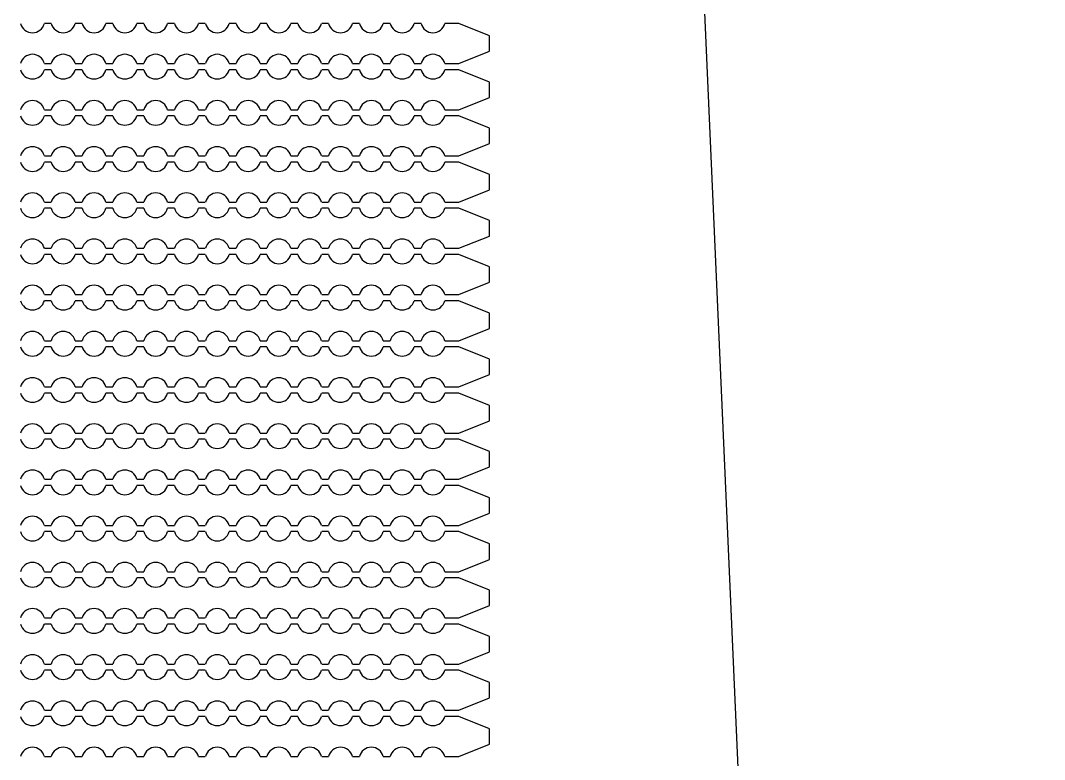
# Model space of a CAD drawing. Extents: x 4056 to 105656, y 4120 to 105720.
# Drawn here: x 35925 to 37587, y 33428 to 34628 of the extents above; entities that cross this region are included whole.
import ezdxf

# ---------------------------------------------------------------- set-up
doc = ezdxf.new("R2010")
doc.units = 13
doc.header["$MEASUREMENT"] = 0
doc.layers.add('Main Layer', color=7, linetype='Continuous', lineweight=0)

msp = doc.modelspace()

# ---------------------------------------------------------------- linework, layer by layer
for p, q in [((37136.4, 32353), (36936.4, 36903)), ((35975.1, 34623), (35963.9, 34623)), ((36025.1, 34623), (36013.9, 34623)), ((36075.1, 34623), (36063.9, 34623)), ((36125.1, 34623), (36113.9, 34623)), ((36175.1, 34623), (36163.9, 34623)), ((36225.1, 34623), (36213.9, 34623)), ((36275.1, 34623), (36263.9, 34623)), ((36325.1, 34623), (36313.9, 34623)), ((36375.1, 34623), (36363.9, 34623)), ((36425.1, 34623), (36413.9, 34623)), ((36475.1, 34623), (36463.9, 34623)), ((36525.1, 34623), (36513.9, 34623)), ((36575.1, 34623), (36563.9, 34623)), ((36625.1, 34623), (36613.9, 34623)), ((36636.4, 34623), (36625.1, 34623)), ((36686.4, 34603), (36636.4, 34623)), ((36686.4, 34578), (36686.4, 34603)), ((36636.4, 34558), (36686.4, 34578)), ((35963.9, 34558), (35975.1, 34558)), ((36013.9, 34558), (36025.1, 34558)), ((36063.9, 34558), (36075.1, 34558)), ((36113.9, 34558), (36125.1, 34558)), ((36163.9, 34558), (36175.1, 34558)), ((36213.9, 34558), (36225.1, 34558)), ((36263.9, 34558), (36275.1, 34558)), ((36313.9, 34558), (36325.1, 34558)), ((36363.9, 34558), (36375.1, 34558)), ((36413.9, 34558), (36425.1, 34558)), ((36463.9, 34558), (36475.1, 34558)), ((36513.9, 34558), (36525.1, 34558)), ((36563.9, 34558), (36575.1, 34558)), ((36613.9, 34558), (36625.1, 34558)), ((36625.1, 34558), (36636.4, 34558)), ((35975.1, 34548), (35963.9, 34548)), ((36025.1, 34548), (36013.9, 34548)), ((36075.1, 34548), (36063.9, 34548)), ((36125.1, 34548), (36113.9, 34548)), ((36175.1, 34548), (36163.9, 34548)), ((36225.1, 34548), (36213.9, 34548)), ((36275.1, 34548), (36263.9, 34548)), ((36325.1, 34548), (36313.9, 34548)), ((36375.1, 34548), (36363.9, 34548)), ((36425.1, 34548), (36413.9, 34548)), ((36475.1, 34548), (36463.9, 34548)), ((36525.1, 34548), (36513.9, 34548)), ((36575.1, 34548), (36563.9, 34548)), ((36625.1, 34548), (36613.9, 34548)), ((36636.4, 34548), (36625.1, 34548)), ((36686.4, 34528), (36636.4, 34548)), ((36686.4, 34503), (36686.4, 34528)), ((36636.4, 34483), (36686.4, 34503)), ((35963.9, 34483), (35975.1, 34483)), ((36013.9, 34483), (36025.1, 34483)), ((36063.9, 34483), (36075.1, 34483)), ((36113.9, 34483), (36125.1, 34483)), ((36163.9, 34483), (36175.1, 34483)), ((36213.9, 34483), (36225.1, 34483)), ((36263.9, 34483), (36275.1, 34483)), ((36313.9, 34483), (36325.1, 34483)), ((36363.9, 34483), (36375.1, 34483)), ((36413.9, 34483), (36425.1, 34483)), ((36463.9, 34483), (36475.1, 34483)), ((36513.9, 34483), (36525.1, 34483)), ((36563.9, 34483), (36575.1, 34483)), ((36613.9, 34483), (36625.1, 34483)), ((36625.1, 34483), (36636.4, 34483)), ((35975.1, 34473), (35963.9, 34473)), ((36025.1, 34473), (36013.9, 34473)), ((36075.1, 34473), (36063.9, 34473)), ((36125.1, 34473), (36113.9, 34473)), ((36175.1, 34473), (36163.9, 34473)), ((36225.1, 34473), (36213.9, 34473)), ((36275.1, 34473), (36263.9, 34473)), ((36325.1, 34473), (36313.9, 34473)), ((36375.1, 34473), (36363.9, 34473)), ((36425.1, 34473), (36413.9, 34473)), ((36475.1, 34473), (36463.9, 34473)), ((36525.1, 34473), (36513.9, 34473)), ((36575.1, 34473), (36563.9, 34473)), ((36625.1, 34473), (36613.9, 34473)), ((36636.4, 34473), (36625.1, 34473)), ((36686.4, 34453), (36636.4, 34473)), ((36686.4, 34428), (36686.4, 34453)), ((36636.4, 34408), (36686.4, 34428)), ((35963.9, 34408), (35975.1, 34408)), ((36013.9, 34408), (36025.1, 34408)), ((36063.9, 34408), (36075.1, 34408)), ((36113.9, 34408), (36125.1, 34408)), ((36163.9, 34408), (36175.1, 34408)), ((36213.9, 34408), (36225.1, 34408)), ((36263.9, 34408), (36275.1, 34408)), ((36313.9, 34408), (36325.1, 34408)), ((36363.9, 34408), (36375.1, 34408)), ((36413.9, 34408), (36425.1, 34408)), ((36463.9, 34408), (36475.1, 34408)), ((36513.9, 34408), (36525.1, 34408)), ((36563.9, 34408), (36575.1, 34408)), ((36613.9, 34408), (36625.1, 34408)), ((36625.1, 34408), (36636.4, 34408)), ((35975.1, 34398), (35963.9, 34398)), ((36025.1, 34398), (36013.9, 34398)), ((36075.1, 34398), (36063.9, 34398)), ((36125.1, 34398), (36113.9, 34398)), ((36175.1, 34398), (36163.9, 34398)), ((36225.1, 34398), (36213.9, 34398)), ((36275.1, 34398), (36263.9, 34398)), ((36325.1, 34398), (36313.9, 34398)), ((36375.1, 34398), (36363.9, 34398)), ((36425.1, 34398), (36413.9, 34398)), ((36475.1, 34398), (36463.9, 34398)), ((36525.1, 34398), (36513.9, 34398)), ((36575.1, 34398), (36563.9, 34398)), ((36625.1, 34398), (36613.9, 34398)), ((36636.4, 34398), (36625.1, 34398)), ((36686.4, 34378), (36636.4, 34398)), ((36686.4, 34353), (36686.4, 34378)), ((36636.4, 34333), (36686.4, 34353)), ((35963.9, 34333), (35975.1, 34333)), ((36013.9, 34333), (36025.1, 34333)), ((36063.9, 34333), (36075.1, 34333)), ((36113.9, 34333), (36125.1, 34333)), ((36163.9, 34333), (36175.1, 34333)), ((36213.9, 34333), (36225.1, 34333)), ((36263.9, 34333), (36275.1, 34333)), ((36313.9, 34333), (36325.1, 34333)), ((36363.9, 34333), (36375.1, 34333)), ((36413.9, 34333), (36425.1, 34333)), ((36463.9, 34333), (36475.1, 34333)), ((36513.9, 34333), (36525.1, 34333)), ((36563.9, 34333), (36575.1, 34333)), ((36613.9, 34333), (36625.1, 34333)), ((36625.1, 34333), (36636.4, 34333)), ((35975.1, 34323), (35963.9, 34323)), ((36025.1, 34323), (36013.9, 34323)), ((36075.1, 34323), (36063.9, 34323)), ((36125.1, 34323), (36113.9, 34323)), ((36175.1, 34323), (36163.9, 34323)), ((36225.1, 34323), (36213.9, 34323)), ((36275.1, 34323), (36263.9, 34323)), ((36325.1, 34323), (36313.9, 34323)), ((36375.1, 34323), (36363.9, 34323)), ((36425.1, 34323), (36413.9, 34323)), ((36475.1, 34323), (36463.9, 34323)), ((36525.1, 34323), (36513.9, 34323)), ((36575.1, 34323), (36563.9, 34323)), ((36625.1, 34323), (36613.9, 34323)), ((36636.4, 34323), (36625.1, 34323)), ((36686.4, 34303), (36636.4, 34323)), ((36686.4, 34278), (36686.4, 34303)), ((36636.4, 34258), (36686.4, 34278)), ((35963.9, 34258), (35975.1, 34258)), ((36013.9, 34258), (36025.1, 34258)), ((36063.9, 34258), (36075.1, 34258)), ((36113.9, 34258), (36125.1, 34258)), ((36163.9, 34258), (36175.1, 34258)), ((36213.9, 34258), (36225.1, 34258)), ((36263.9, 34258), (36275.1, 34258)), ((36313.9, 34258), (36325.1, 34258)), ((36363.9, 34258), (36375.1, 34258)), ((36413.9, 34258), (36425.1, 34258)), ((36463.9, 34258), (36475.1, 34258)), ((36513.9, 34258), (36525.1, 34258)), ((36563.9, 34258), (36575.1, 34258)), ((36613.9, 34258), (36625.1, 34258)), ((36625.1, 34258), (36636.4, 34258)), ((35975.1, 34248), (35963.9, 34248)), ((36025.1, 34248), (36013.9, 34248)), ((36075.1, 34248), (36063.9, 34248)), ((36125.1, 34248), (36113.9, 34248)), ((36175.1, 34248), (36163.9, 34248)), ((36225.1, 34248), (36213.9, 34248)), ((36275.1, 34248), (36263.9, 34248)), ((36325.1, 34248), (36313.9, 34248)), ((36375.1, 34248), (36363.9, 34248)), ((36425.1, 34248), (36413.9, 34248)), ((36475.1, 34248), (36463.9, 34248)), ((36525.1, 34248), (36513.9, 34248)), ((36575.1, 34248), (36563.9, 34248)), ((36625.1, 34248), (36613.9, 34248)), ((36636.4, 34248), (36625.1, 34248)), ((36686.4, 34228), (36636.4, 34248)), ((36686.4, 34203), (36686.4, 34228)), ((36636.4, 34183), (36686.4, 34203)), ((35963.9, 34183), (35975.1, 34183)), ((35975.1, 34173), (35963.9, 34173)), ((36013.9, 34183), (36025.1, 34183)), ((36025.1, 34173), (36013.9, 34173)), ((36063.9, 34183), (36075.1, 34183)), ((36075.1, 34173), (36063.9, 34173)), ((36113.9, 34183), (36125.1, 34183)), ((36125.1, 34173), (36113.9, 34173)), ((36163.9, 34183), (36175.1, 34183)), ((36175.1, 34173), (36163.9, 34173)), ((36213.9, 34183), (36225.1, 34183)), ((36225.1, 34173), (36213.9, 34173)), ((36263.9, 34183), (36275.1, 34183)), ((36275.1, 34173), (36263.9, 34173)), ((36313.9, 34183), (36325.1, 34183)), ((36325.1, 34173), (36313.9, 34173)), ((36363.9, 34183), (36375.1, 34183)), ((36375.1, 34173), (36363.9, 34173)), ((36413.9, 34183), (36425.1, 34183)), ((36425.1, 34173), (36413.9, 34173)), ((36463.9, 34183), (36475.1, 34183)), ((36475.1, 34173), (36463.9, 34173)), ((36513.9, 34183), (36525.1, 34183)), ((36525.1, 34173), (36513.9, 34173)), ((36563.9, 34183), (36575.1, 34183)), ((36575.1, 34173), (36563.9, 34173)), ((36613.9, 34183), (36625.1, 34183)), ((36625.1, 34173), (36613.9, 34173)), ((36625.1, 34183), (36636.4, 34183)), ((36636.4, 34173), (36625.1, 34173)), ((36686.4, 34153), (36636.4, 34173)), ((36686.4, 34128), (36686.4, 34153)), ((36636.4, 34108), (36686.4, 34128)), ((35963.9, 34108), (35975.1, 34108)), ((36013.9, 34108), (36025.1, 34108)), ((36063.9, 34108), (36075.1, 34108)), ((36113.9, 34108), (36125.1, 34108)), ((36163.9, 34108), (36175.1, 34108)), ((36213.9, 34108), (36225.1, 34108)), ((36263.9, 34108), (36275.1, 34108)), ((36313.9, 34108), (36325.1, 34108)), ((36363.9, 34108), (36375.1, 34108)), ((36413.9, 34108), (36425.1, 34108)), ((36463.9, 34108), (36475.1, 34108)), ((36513.9, 34108), (36525.1, 34108)), ((36563.9, 34108), (36575.1, 34108)), ((36613.9, 34108), (36625.1, 34108)), ((36625.1, 34108), (36636.4, 34108)), ((35975.1, 34098), (35963.9, 34098)), ((36025.1, 34098), (36013.9, 34098)), ((36075.1, 34098), (36063.9, 34098)), ((36125.1, 34098), (36113.9, 34098)), ((36175.1, 34098), (36163.9, 34098)), ((36225.1, 34098), (36213.9, 34098)), ((36275.1, 34098), (36263.9, 34098)), ((36325.1, 34098), (36313.9, 34098)), ((36375.1, 34098), (36363.9, 34098)), ((36425.1, 34098), (36413.9, 34098)), ((36475.1, 34098), (36463.9, 34098)), ((36525.1, 34098), (36513.9, 34098)), ((36575.1, 34098), (36563.9, 34098)), ((36625.1, 34098), (36613.9, 34098)), ((36636.4, 34098), (36625.1, 34098)), ((36686.4, 34078), (36636.4, 34098)), ((36686.4, 34053), (36686.4, 34078)), ((36636.4, 34033), (36686.4, 34053)), ((35963.9, 34033), (35975.1, 34033)), ((35975.1, 34023), (35963.9, 34023)), ((36013.9, 34033), (36025.1, 34033)), ((36025.1, 34023), (36013.9, 34023)), ((36063.9, 34033), (36075.1, 34033)), ((36075.1, 34023), (36063.9, 34023)), ((36113.9, 34033), (36125.1, 34033)), ((36125.1, 34023), (36113.9, 34023)), ((36163.9, 34033), (36175.1, 34033)), ((36175.1, 34023), (36163.9, 34023)), ((36213.9, 34033), (36225.1, 34033)), ((36225.1, 34023), (36213.9, 34023)), ((36263.9, 34033), (36275.1, 34033)), ((36275.1, 34023), (36263.9, 34023)), ((36313.9, 34033), (36325.1, 34033)), ((36325.1, 34023), (36313.9, 34023)), ((36363.9, 34033), (36375.1, 34033)), ((36375.1, 34023), (36363.9, 34023)), ((36413.9, 34033), (36425.1, 34033)), ((36425.1, 34023), (36413.9, 34023)), ((36463.9, 34033), (36475.1, 34033)), ((36475.1, 34023), (36463.9, 34023)), ((36513.9, 34033), (36525.1, 34033)), ((36525.1, 34023), (36513.9, 34023)), ((36563.9, 34033), (36575.1, 34033)), ((36575.1, 34023), (36563.9, 34023)), ((36613.9, 34033), (36625.1, 34033)), ((36625.1, 34023), (36613.9, 34023)), ((36625.1, 34033), (36636.4, 34033)), ((36636.4, 34023), (36625.1, 34023)), ((36686.4, 34003), (36636.4, 34023)), ((36686.4, 33978), (36686.4, 34003)), ((36636.4, 33958), (36686.4, 33978)), ((35963.9, 33958), (35975.1, 33958)), ((36013.9, 33958), (36025.1, 33958)), ((36063.9, 33958), (36075.1, 33958)), ((36113.9, 33958), (36125.1, 33958)), ((36163.9, 33958), (36175.1, 33958)), ((36213.9, 33958), (36225.1, 33958)), ((36263.9, 33958), (36275.1, 33958)), ((36313.9, 33958), (36325.1, 33958)), ((36363.9, 33958), (36375.1, 33958)), ((36413.9, 33958), (36425.1, 33958)), ((36463.9, 33958), (36475.1, 33958)), ((36513.9, 33958), (36525.1, 33958)), ((36563.9, 33958), (36575.1, 33958)), ((36613.9, 33958), (36625.1, 33958)), ((36625.1, 33958), (36636.4, 33958)), ((35975.1, 33948), (35963.9, 33948)), ((36025.1, 33948), (36013.9, 33948)), ((36075.1, 33948), (36063.9, 33948)), ((36125.1, 33948), (36113.9, 33948)), ((36175.1, 33948), (36163.9, 33948)), ((36225.1, 33948), (36213.9, 33948)), ((36275.1, 33948), (36263.9, 33948)), ((36325.1, 33948), (36313.9, 33948)), ((36375.1, 33948), (36363.9, 33948)), ((36425.1, 33948), (36413.9, 33948)), ((36475.1, 33948), (36463.9, 33948)), ((36525.1, 33948), (36513.9, 33948)), ((36575.1, 33948), (36563.9, 33948)), ((36625.1, 33948), (36613.9, 33948)), ((36636.4, 33948), (36625.1, 33948)), ((36686.4, 33928), (36636.4, 33948)), ((36686.4, 33903), (36686.4, 33928)), ((36636.4, 33883), (36686.4, 33903)), ((35963.9, 33883), (35975.1, 33883)), ((35975.1, 33873), (35963.9, 33873)), ((36013.9, 33883), (36025.1, 33883)), ((36025.1, 33873), (36013.9, 33873)), ((36063.9, 33883), (36075.1, 33883)), ((36075.1, 33873), (36063.9, 33873)), ((36113.9, 33883), (36125.1, 33883)), ((36125.1, 33873), (36113.9, 33873)), ((36163.9, 33883), (36175.1, 33883)), ((36175.1, 33873), (36163.9, 33873)), ((36213.9, 33883), (36225.1, 33883)), ((36225.1, 33873), (36213.9, 33873)), ((36263.9, 33883), (36275.1, 33883)), ((36275.1, 33873), (36263.9, 33873)), ((36313.9, 33883), (36325.1, 33883)), ((36325.1, 33873), (36313.9, 33873)), ((36363.9, 33883), (36375.1, 33883)), ((36375.1, 33873), (36363.9, 33873)), ((36413.9, 33883), (36425.1, 33883)), ((36425.1, 33873), (36413.9, 33873)), ((36463.9, 33883), (36475.1, 33883)), ((36475.1, 33873), (36463.9, 33873)), ((36513.9, 33883), (36525.1, 33883)), ((36525.1, 33873), (36513.9, 33873)), ((36563.9, 33883), (36575.1, 33883)), ((36575.1, 33873), (36563.9, 33873)), ((36613.9, 33883), (36625.1, 33883)), ((36625.1, 33873), (36613.9, 33873)), ((36625.1, 33883), (36636.4, 33883)), ((36636.4, 33873), (36625.1, 33873)), ((36686.4, 33853), (36636.4, 33873)), ((36686.4, 33828), (36686.4, 33853)), ((36636.4, 33808), (36686.4, 33828)), ((35963.9, 33808), (35975.1, 33808)), ((36013.9, 33808), (36025.1, 33808)), ((36063.9, 33808), (36075.1, 33808)), ((36113.9, 33808), (36125.1, 33808)), ((36163.9, 33808), (36175.1, 33808)), ((36213.9, 33808), (36225.1, 33808)), ((36263.9, 33808), (36275.1, 33808)), ((36313.9, 33808), (36325.1, 33808)), ((36363.9, 33808), (36375.1, 33808)), ((36413.9, 33808), (36425.1, 33808)), ((36463.9, 33808), (36475.1, 33808)), ((36513.9, 33808), (36525.1, 33808)), ((36563.9, 33808), (36575.1, 33808)), ((36613.9, 33808), (36625.1, 33808)), ((36625.1, 33808), (36636.4, 33808)), ((35975.1, 33798), (35963.9, 33798)), ((36025.1, 33798), (36013.9, 33798)), ((36075.1, 33798), (36063.9, 33798)), ((36125.1, 33798), (36113.9, 33798)), ((36175.1, 33798), (36163.9, 33798)), ((36225.1, 33798), (36213.9, 33798)), ((36275.1, 33798), (36263.9, 33798)), ((36325.1, 33798), (36313.9, 33798)), ((36375.1, 33798), (36363.9, 33798)), ((36425.1, 33798), (36413.9, 33798)), ((36475.1, 33798), (36463.9, 33798)), ((36525.1, 33798), (36513.9, 33798)), ((36575.1, 33798), (36563.9, 33798)), ((36625.1, 33798), (36613.9, 33798)), ((36636.4, 33798), (36625.1, 33798)), ((36686.4, 33778), (36636.4, 33798)), ((36686.4, 33753), (36686.4, 33778)), ((36636.4, 33733), (36686.4, 33753)), ((35963.9, 33733), (35975.1, 33733)), ((35975.1, 33723), (35963.9, 33723)), ((36013.9, 33733), (36025.1, 33733)), ((36025.1, 33723), (36013.9, 33723)), ((36063.9, 33733), (36075.1, 33733)), ((36075.1, 33723), (36063.9, 33723)), ((36113.9, 33733), (36125.1, 33733)), ((36125.1, 33723), (36113.9, 33723)), ((36163.9, 33733), (36175.1, 33733)), ((36175.1, 33723), (36163.9, 33723)), ((36213.9, 33733), (36225.1, 33733)), ((36225.1, 33723), (36213.9, 33723)), ((36263.9, 33733), (36275.1, 33733)), ((36275.1, 33723), (36263.9, 33723)), ((36313.9, 33733), (36325.1, 33733)), ((36325.1, 33723), (36313.9, 33723)), ((36363.9, 33733), (36375.1, 33733)), ((36375.1, 33723), (36363.9, 33723)), ((36413.9, 33733), (36425.1, 33733)), ((36425.1, 33723), (36413.9, 33723)), ((36463.9, 33733), (36475.1, 33733)), ((36475.1, 33723), (36463.9, 33723)), ((36513.9, 33733), (36525.1, 33733)), ((36525.1, 33723), (36513.9, 33723)), ((36563.9, 33733), (36575.1, 33733)), ((36575.1, 33723), (36563.9, 33723)), ((36613.9, 33733), (36625.1, 33733)), ((36625.1, 33723), (36613.9, 33723)), ((36625.1, 33733), (36636.4, 33733)), ((36636.4, 33723), (36625.1, 33723)), ((36686.4, 33703), (36636.4, 33723)), ((36686.4, 33678), (36686.4, 33703)), ((36636.4, 33658), (36686.4, 33678)), ((35963.9, 33658), (35975.1, 33658)), ((36013.9, 33658), (36025.1, 33658)), ((36063.9, 33658), (36075.1, 33658)), ((36113.9, 33658), (36125.1, 33658)), ((36163.9, 33658), (36175.1, 33658)), ((36213.9, 33658), (36225.1, 33658)), ((36263.9, 33658), (36275.1, 33658)), ((36313.9, 33658), (36325.1, 33658)), ((36363.9, 33658), (36375.1, 33658)), ((36413.9, 33658), (36425.1, 33658)), ((36463.9, 33658), (36475.1, 33658)), ((36513.9, 33658), (36525.1, 33658)), ((36563.9, 33658), (36575.1, 33658)), ((36613.9, 33658), (36625.1, 33658)), ((36625.1, 33658), (36636.4, 33658)), ((35975.1, 33648), (35963.9, 33648)), ((36025.1, 33648), (36013.9, 33648)), ((36075.1, 33648), (36063.9, 33648)), ((36125.1, 33648), (36113.9, 33648)), ((36175.1, 33648), (36163.9, 33648)), ((36225.1, 33648), (36213.9, 33648)), ((36275.1, 33648), (36263.9, 33648)), ((36325.1, 33648), (36313.9, 33648)), ((36375.1, 33648), (36363.9, 33648)), ((36425.1, 33648), (36413.9, 33648)), ((36475.1, 33648), (36463.9, 33648)), ((36525.1, 33648), (36513.9, 33648)), ((36575.1, 33648), (36563.9, 33648)), ((36625.1, 33648), (36613.9, 33648)), ((36636.4, 33648), (36625.1, 33648)), ((36686.4, 33628), (36636.4, 33648)), ((36686.4, 33603), (36686.4, 33628)), ((36636.4, 33583), (36686.4, 33603)), ((35963.9, 33583), (35975.1, 33583)), ((35975.1, 33573), (35963.9, 33573)), ((36013.9, 33583), (36025.1, 33583)), ((36025.1, 33573), (36013.9, 33573)), ((36063.9, 33583), (36075.1, 33583)), ((36075.1, 33573), (36063.9, 33573)), ((36113.9, 33583), (36125.1, 33583)), ((36125.1, 33573), (36113.9, 33573)), ((36163.9, 33583), (36175.1, 33583)), ((36175.1, 33573), (36163.9, 33573)), ((36213.9, 33583), (36225.1, 33583)), ((36225.1, 33573), (36213.9, 33573)), ((36263.9, 33583), (36275.1, 33583)), ((36275.1, 33573), (36263.9, 33573)), ((36313.9, 33583), (36325.1, 33583)), ((36325.1, 33573), (36313.9, 33573)), ((36363.9, 33583), (36375.1, 33583)), ((36375.1, 33573), (36363.9, 33573)), ((36413.9, 33583), (36425.1, 33583)), ((36425.1, 33573), (36413.9, 33573)), ((36463.9, 33583), (36475.1, 33583)), ((36475.1, 33573), (36463.9, 33573)), ((36513.9, 33583), (36525.1, 33583)), ((36525.1, 33573), (36513.9, 33573)), ((36563.9, 33583), (36575.1, 33583)), ((36575.1, 33573), (36563.9, 33573)), ((36613.9, 33583), (36625.1, 33583)), ((36625.1, 33573), (36613.9, 33573)), ((36625.1, 33583), (36636.4, 33583)), ((36636.4, 33573), (36625.1, 33573)), ((36686.4, 33553), (36636.4, 33573)), ((36686.4, 33528), (36686.4, 33553)), ((36636.4, 33508), (36686.4, 33528)), ((35963.9, 33508), (35975.1, 33508)), ((36013.9, 33508), (36025.1, 33508)), ((36063.9, 33508), (36075.1, 33508)), ((36113.9, 33508), (36125.1, 33508)), ((36163.9, 33508), (36175.1, 33508)), ((36213.9, 33508), (36225.1, 33508)), ((36263.9, 33508), (36275.1, 33508)), ((36313.9, 33508), (36325.1, 33508)), ((36363.9, 33508), (36375.1, 33508)), ((36413.9, 33508), (36425.1, 33508)), ((36463.9, 33508), (36475.1, 33508)), ((36513.9, 33508), (36525.1, 33508)), ((36563.9, 33508), (36575.1, 33508)), ((36613.9, 33508), (36625.1, 33508)), ((36625.1, 33508), (36636.4, 33508)), ((35975.1, 33498), (35963.9, 33498)), ((36025.1, 33498), (36013.9, 33498)), ((36075.1, 33498), (36063.9, 33498)), ((36125.1, 33498), (36113.9, 33498)), ((36175.1, 33498), (36163.9, 33498)), ((36225.1, 33498), (36213.9, 33498)), ((36275.1, 33498), (36263.9, 33498)), ((36325.1, 33498), (36313.9, 33498)), ((36375.1, 33498), (36363.9, 33498)), ((36425.1, 33498), (36413.9, 33498)), ((36475.1, 33498), (36463.9, 33498)), ((36525.1, 33498), (36513.9, 33498)), ((36575.1, 33498), (36563.9, 33498)), ((36625.1, 33498), (36613.9, 33498)), ((36636.4, 33498), (36625.1, 33498)), ((36686.4, 33478), (36636.4, 33498)), ((36686.4, 33453), (36686.4, 33478)), ((36636.4, 33433), (36686.4, 33453)), ((35963.9, 33433), (35975.1, 33433)), ((36013.9, 33433), (36025.1, 33433)), ((36063.9, 33433), (36075.1, 33433)), ((36113.9, 33433), (36125.1, 33433)), ((36163.9, 33433), (36175.1, 33433)), ((36213.9, 33433), (36225.1, 33433)), ((36263.9, 33433), (36275.1, 33433)), ((36313.9, 33433), (36325.1, 33433)), ((36363.9, 33433), (36375.1, 33433)), ((36413.9, 33433), (36425.1, 33433)), ((36463.9, 33433), (36475.1, 33433)), ((36513.9, 33433), (36525.1, 33433)), ((36563.9, 33433), (36575.1, 33433)), ((36613.9, 33433), (36625.1, 33433)), ((36625.1, 33433), (36636.4, 33433))]:
    msp.add_line(p, q)
for centre, start, end in [((35944.5, 34628), 194.4775, 345.5225), ((35994.5, 34628), 194.4775, 345.5225), ((36044.5, 34628), 194.4775, 345.5225), ((36094.5, 34628), 194.4775, 345.5225), ((36144.5, 34628), 194.4775, 345.5225), ((36194.5, 34628), 194.4775, 345.5225), ((36244.5, 34628), 194.4775, 345.5225), ((36294.5, 34628), 194.4775, 345.5225), ((36344.5, 34628), 194.4775, 345.5225), ((36394.5, 34628), 194.4775, 345.5225), ((36444.5, 34628), 194.4775, 345.5225), ((36494.5, 34628), 194.4775, 345.5225), ((36544.5, 34628), 194.4775, 345.5225), ((36594.5, 34628), 194.4775, 345.5225), ((35944.5, 34553), 14.4775, 165.5225), ((35994.5, 34553), 14.4775, 165.5225), ((36044.5, 34553), 14.4775, 165.5225), ((36094.5, 34553), 14.4775, 165.5225), ((36144.5, 34553), 14.4775, 165.5225), ((36194.5, 34553), 14.4775, 165.5225), ((36244.5, 34553), 14.4775, 165.5225), ((36294.5, 34553), 14.4775, 165.5225), ((36344.5, 34553), 14.4775, 165.5225), ((36394.5, 34553), 14.4775, 165.5225), ((36444.5, 34553), 14.4775, 165.5225), ((36494.5, 34553), 14.4775, 165.5225), ((36544.5, 34553), 14.4775, 165.5225), ((36594.5, 34553), 14.4775, 165.5225), ((35944.5, 34553), 194.4775, 345.5225), ((35994.5, 34553), 194.4775, 345.5225), ((36044.5, 34553), 194.4775, 345.5225), ((36094.5, 34553), 194.4775, 345.5225), ((36144.5, 34553), 194.4775, 345.5225), ((36194.5, 34553), 194.4775, 345.5225), ((36244.5, 34553), 194.4775, 345.5225), ((36294.5, 34553), 194.4775, 345.5225), ((36344.5, 34553), 194.4775, 345.5225), ((36394.5, 34553), 194.4775, 345.5225), ((36444.5, 34553), 194.4775, 345.5225), ((36494.5, 34553), 194.4775, 345.5225), ((36544.5, 34553), 194.4775, 345.5225), ((36594.5, 34553), 194.4775, 345.5225), ((35944.5, 34478), 14.4775, 165.5225), ((35994.5, 34478), 14.4775, 165.5225), ((36044.5, 34478), 14.4775, 165.5225), ((36094.5, 34478), 14.4775, 165.5225), ((36144.5, 34478), 14.4775, 165.5225), ((36194.5, 34478), 14.4775, 165.5225), ((36244.5, 34478), 14.4775, 165.5225), ((36294.5, 34478), 14.4775, 165.5225), ((36344.5, 34478), 14.4775, 165.5225), ((36394.5, 34478), 14.4775, 165.5225), ((36444.5, 34478), 14.4775, 165.5225), ((36494.5, 34478), 14.4775, 165.5225), ((36544.5, 34478), 14.4775, 165.5225), ((36594.5, 34478), 14.4775, 165.5225), ((35944.5, 34478), 194.4775, 345.5225), ((35994.5, 34478), 194.4775, 345.5225), ((36044.5, 34478), 194.4775, 345.5225), ((36094.5, 34478), 194.4775, 345.5225), ((36144.5, 34478), 194.4775, 345.5225), ((36194.5, 34478), 194.4775, 345.5225), ((36244.5, 34478), 194.4775, 345.5225), ((36294.5, 34478), 194.4775, 345.5225), ((36344.5, 34478), 194.4775, 345.5225), ((36394.5, 34478), 194.4775, 345.5225), ((36444.5, 34478), 194.4775, 345.5225), ((36494.5, 34478), 194.4775, 345.5225), ((36544.5, 34478), 194.4775, 345.5225), ((36594.5, 34478), 194.4775, 345.5225), ((35944.5, 34403), 14.4775, 165.5225), ((35994.5, 34403), 14.4775, 165.5225), ((36044.5, 34403), 14.4775, 165.5225), ((36094.5, 34403), 14.4775, 165.5225), ((36144.5, 34403), 14.4775, 165.5225), ((36194.5, 34403), 14.4775, 165.5225), ((36244.5, 34403), 14.4775, 165.5225), ((36294.5, 34403), 14.4775, 165.5225), ((36344.5, 34403), 14.4775, 165.5225), ((36394.5, 34403), 14.4775, 165.5225), ((36444.5, 34403), 14.4775, 165.5225), ((36494.5, 34403), 14.4775, 165.5225), ((36544.5, 34403), 14.4775, 165.5225), ((36594.5, 34403), 14.4775, 165.5225), ((35944.5, 34403), 194.4775, 345.5225), ((35994.5, 34403), 194.4775, 345.5225), ((36044.5, 34403), 194.4775, 345.5225), ((36094.5, 34403), 194.4775, 345.5225), ((36144.5, 34403), 194.4775, 345.5225), ((36194.5, 34403), 194.4775, 345.5225), ((36244.5, 34403), 194.4775, 345.5225), ((36294.5, 34403), 194.4775, 345.5225), ((36344.5, 34403), 194.4775, 345.5225), ((36394.5, 34403), 194.4775, 345.5225), ((36444.5, 34403), 194.4775, 345.5225), ((36494.5, 34403), 194.4775, 345.5225), ((36544.5, 34403), 194.4775, 345.5225), ((36594.5, 34403), 194.4775, 345.5225), ((35944.5, 34328), 14.4775, 165.5225), ((35994.5, 34328), 14.4775, 165.5225), ((36044.5, 34328), 14.4775, 165.5225), ((36094.5, 34328), 14.4775, 165.5225), ((36144.5, 34328), 14.4775, 165.5225), ((36194.5, 34328), 14.4775, 165.5225), ((36244.5, 34328), 14.4775, 165.5225), ((36294.5, 34328), 14.4775, 165.5225), ((36344.5, 34328), 14.4775, 165.5225), ((36394.5, 34328), 14.4775, 165.5225), ((36444.5, 34328), 14.4775, 165.5225), ((36494.5, 34328), 14.4775, 165.5225), ((36544.5, 34328), 14.4775, 165.5225), ((36594.5, 34328), 14.4775, 165.5225), ((35944.5, 34328), 194.4775, 345.5225), ((35994.5, 34328), 194.4775, 345.5225), ((36044.5, 34328), 194.4775, 345.5225), ((36094.5, 34328), 194.4775, 345.5225), ((36144.5, 34328), 194.4775, 345.5225), ((36194.5, 34328), 194.4775, 345.5225), ((36244.5, 34328), 194.4775, 345.5225), ((36294.5, 34328), 194.4775, 345.5225), ((36344.5, 34328), 194.4775, 345.5225), ((36394.5, 34328), 194.4775, 345.5225), ((36444.5, 34328), 194.4775, 345.5225), ((36494.5, 34328), 194.4775, 345.5225), ((36544.5, 34328), 194.4775, 345.5225), ((36594.5, 34328), 194.4775, 345.5225), ((35944.5, 34253), 14.4775, 165.5225), ((35994.5, 34253), 14.4775, 165.5225), ((36044.5, 34253), 14.4775, 165.5225), ((36094.5, 34253), 14.4775, 165.5225), ((36144.5, 34253), 14.4775, 165.5225), ((36194.5, 34253), 14.4775, 165.5225), ((36244.5, 34253), 14.4775, 165.5225), ((36294.5, 34253), 14.4775, 165.5225), ((36344.5, 34253), 14.4775, 165.5225), ((36394.5, 34253), 14.4775, 165.5225), ((36444.5, 34253), 14.4775, 165.5225), ((36494.5, 34253), 14.4775, 165.5225), ((36544.5, 34253), 14.4775, 165.5225), ((36594.5, 34253), 14.4775, 165.5225), ((35944.5, 34253), 194.4775, 345.5225), ((35994.5, 34253), 194.4775, 345.5225), ((36044.5, 34253), 194.4775, 345.5225), ((36094.5, 34253), 194.4775, 345.5225), ((36144.5, 34253), 194.4775, 345.5225), ((36194.5, 34253), 194.4775, 345.5225), ((36244.5, 34253), 194.4775, 345.5225), ((36294.5, 34253), 194.4775, 345.5225), ((36344.5, 34253), 194.4775, 345.5225), ((36394.5, 34253), 194.4775, 345.5225), ((36444.5, 34253), 194.4775, 345.5225), ((36494.5, 34253), 194.4775, 345.5225), ((36544.5, 34253), 194.4775, 345.5225), ((36594.5, 34253), 194.4775, 345.5225), ((35944.5, 34178), 14.4775, 165.5225), ((35994.5, 34178), 14.4775, 165.5225), ((36044.5, 34178), 14.4775, 165.5225), ((36094.5, 34178), 14.4775, 165.5225), ((36144.5, 34178), 14.4775, 165.5225), ((36194.5, 34178), 14.4775, 165.5225), ((36244.5, 34178), 14.4775, 165.5225), ((36294.5, 34178), 14.4775, 165.5225), ((36344.5, 34178), 14.4775, 165.5225), ((36394.5, 34178), 14.4775, 165.5225), ((36444.5, 34178), 14.4775, 165.5225), ((36494.5, 34178), 14.4775, 165.5225), ((36544.5, 34178), 14.4775, 165.5225), ((36594.5, 34178), 14.4775, 165.5225), ((35944.5, 34178), 194.4775, 345.5225), ((35994.5, 34178), 194.4775, 345.5225), ((36044.5, 34178), 194.4775, 345.5225), ((36094.5, 34178), 194.4775, 345.5225), ((36144.5, 34178), 194.4775, 345.5225), ((36194.5, 34178), 194.4775, 345.5225), ((36244.5, 34178), 194.4775, 345.5225), ((36294.5, 34178), 194.4775, 345.5225), ((36344.5, 34178), 194.4775, 345.5225), ((36394.5, 34178), 194.4775, 345.5225), ((36444.5, 34178), 194.4775, 345.5225), ((36494.5, 34178), 194.4775, 345.5225), ((36544.5, 34178), 194.4775, 345.5225), ((36594.5, 34178), 194.4775, 345.5225), ((35944.5, 34103), 14.4775, 165.5225), ((35994.5, 34103), 14.4775, 165.5225), ((36044.5, 34103), 14.4775, 165.5225), ((36094.5, 34103), 14.4775, 165.5225), ((36144.5, 34103), 14.4775, 165.5225), ((36194.5, 34103), 14.4775, 165.5225), ((36244.5, 34103), 14.4775, 165.5225), ((36294.5, 34103), 14.4775, 165.5225), ((36344.5, 34103), 14.4775, 165.5225), ((36394.5, 34103), 14.4775, 165.5225), ((36444.5, 34103), 14.4775, 165.5225), ((36494.5, 34103), 14.4775, 165.5225), ((36544.5, 34103), 14.4775, 165.5225), ((36594.5, 34103), 14.4775, 165.5225), ((35944.5, 34103), 194.4775, 345.5225), ((35994.5, 34103), 194.4775, 345.5225), ((36044.5, 34103), 194.4775, 345.5225), ((36094.5, 34103), 194.4775, 345.5225), ((36144.5, 34103), 194.4775, 345.5225), ((36194.5, 34103), 194.4775, 345.5225), ((36244.5, 34103), 194.4775, 345.5225), ((36294.5, 34103), 194.4775, 345.5225), ((36344.5, 34103), 194.4775, 345.5225), ((36394.5, 34103), 194.4775, 345.5225), ((36444.5, 34103), 194.4775, 345.5225), ((36494.5, 34103), 194.4775, 345.5225), ((36544.5, 34103), 194.4775, 345.5225), ((36594.5, 34103), 194.4775, 345.5225), ((35944.5, 34028), 14.4775, 165.5225), ((35994.5, 34028), 14.4775, 165.5225), ((36044.5, 34028), 14.4775, 165.5225), ((36094.5, 34028), 14.4775, 165.5225), ((36144.5, 34028), 14.4775, 165.5225), ((36194.5, 34028), 14.4775, 165.5225), ((36244.5, 34028), 14.4775, 165.5225), ((36294.5, 34028), 14.4775, 165.5225), ((36344.5, 34028), 14.4775, 165.5225), ((36394.5, 34028), 14.4775, 165.5225), ((36444.5, 34028), 14.4775, 165.5225), ((36494.5, 34028), 14.4775, 165.5225), ((36544.5, 34028), 14.4775, 165.5225), ((36594.5, 34028), 14.4775, 165.5225), ((35944.5, 34028), 194.4775, 345.5225), ((35994.5, 34028), 194.4775, 345.5225), ((36044.5, 34028), 194.4775, 345.5225), ((36094.5, 34028), 194.4775, 345.5225), ((36144.5, 34028), 194.4775, 345.5225), ((36194.5, 34028), 194.4775, 345.5225), ((36244.5, 34028), 194.4775, 345.5225), ((36294.5, 34028), 194.4775, 345.5225), ((36344.5, 34028), 194.4775, 345.5225), ((36394.5, 34028), 194.4775, 345.5225), ((36444.5, 34028), 194.4775, 345.5225), ((36494.5, 34028), 194.4775, 345.5225), ((36544.5, 34028), 194.4775, 345.5225), ((36594.5, 34028), 194.4775, 345.5225), ((35944.5, 33953), 14.4775, 165.5225), ((35994.5, 33953), 14.4775, 165.5225), ((36044.5, 33953), 14.4775, 165.5225), ((36094.5, 33953), 14.4775, 165.5225), ((36144.5, 33953), 14.4775, 165.5225), ((36194.5, 33953), 14.4775, 165.5225), ((36244.5, 33953), 14.4775, 165.5225), ((36294.5, 33953), 14.4775, 165.5225), ((36344.5, 33953), 14.4775, 165.5225), ((36394.5, 33953), 14.4775, 165.5225), ((36444.5, 33953), 14.4775, 165.5225), ((36494.5, 33953), 14.4775, 165.5225), ((36544.5, 33953), 14.4775, 165.5225), ((36594.5, 33953), 14.4775, 165.5225), ((35944.5, 33953), 194.4775, 345.5225), ((35994.5, 33953), 194.4775, 345.5225), ((36044.5, 33953), 194.4775, 345.5225), ((36094.5, 33953), 194.4775, 345.5225), ((36144.5, 33953), 194.4775, 345.5225), ((36194.5, 33953), 194.4775, 345.5225), ((36244.5, 33953), 194.4775, 345.5225), ((36294.5, 33953), 194.4775, 345.5225), ((36344.5, 33953), 194.4775, 345.5225), ((36394.5, 33953), 194.4775, 345.5225), ((36444.5, 33953), 194.4775, 345.5225), ((36494.5, 33953), 194.4775, 345.5225), ((36544.5, 33953), 194.4775, 345.5225), ((36594.5, 33953), 194.4775, 345.5225), ((35944.5, 33878), 14.4775, 165.5225), ((35994.5, 33878), 14.4775, 165.5225), ((36044.5, 33878), 14.4775, 165.5225), ((36094.5, 33878), 14.4775, 165.5225), ((36144.5, 33878), 14.4775, 165.5225), ((36194.5, 33878), 14.4775, 165.5225), ((36244.5, 33878), 14.4775, 165.5225), ((36294.5, 33878), 14.4775, 165.5225), ((36344.5, 33878), 14.4775, 165.5225), ((36394.5, 33878), 14.4775, 165.5225), ((36444.5, 33878), 14.4775, 165.5225), ((36494.5, 33878), 14.4775, 165.5225), ((36544.5, 33878), 14.4775, 165.5225), ((36594.5, 33878), 14.4775, 165.5225), ((35944.5, 33878), 194.4775, 345.5225), ((35994.5, 33878), 194.4775, 345.5225), ((36044.5, 33878), 194.4775, 345.5225), ((36094.5, 33878), 194.4775, 345.5225), ((36144.5, 33878), 194.4775, 345.5225), ((36194.5, 33878), 194.4775, 345.5225), ((36244.5, 33878), 194.4775, 345.5225), ((36294.5, 33878), 194.4775, 345.5225), ((36344.5, 33878), 194.4775, 345.5225), ((36394.5, 33878), 194.4775, 345.5225), ((36444.5, 33878), 194.4775, 345.5225), ((36494.5, 33878), 194.4775, 345.5225), ((36544.5, 33878), 194.4775, 345.5225), ((36594.5, 33878), 194.4775, 345.5225), ((35944.5, 33803), 14.4775, 165.5225), ((35994.5, 33803), 14.4775, 165.5225), ((36044.5, 33803), 14.4775, 165.5225), ((36094.5, 33803), 14.4775, 165.5225), ((36144.5, 33803), 14.4775, 165.5225), ((36194.5, 33803), 14.4775, 165.5225), ((36244.5, 33803), 14.4775, 165.5225), ((36294.5, 33803), 14.4775, 165.5225), ((36344.5, 33803), 14.4775, 165.5225), ((36394.5, 33803), 14.4775, 165.5225), ((36444.5, 33803), 14.4775, 165.5225), ((36494.5, 33803), 14.4775, 165.5225), ((36544.5, 33803), 14.4775, 165.5225), ((36594.5, 33803), 14.4775, 165.5225), ((35944.5, 33803), 194.4775, 345.5225), ((35994.5, 33803), 194.4775, 345.5225), ((36044.5, 33803), 194.4775, 345.5225), ((36094.5, 33803), 194.4775, 345.5225), ((36144.5, 33803), 194.4775, 345.5225), ((36194.5, 33803), 194.4775, 345.5225), ((36244.5, 33803), 194.4775, 345.5225), ((36294.5, 33803), 194.4775, 345.5225), ((36344.5, 33803), 194.4775, 345.5225), ((36394.5, 33803), 194.4775, 345.5225), ((36444.5, 33803), 194.4775, 345.5225), ((36494.5, 33803), 194.4775, 345.5225), ((36544.5, 33803), 194.4775, 345.5225), ((36594.5, 33803), 194.4775, 345.5225), ((35944.5, 33728), 14.4775, 165.5225), ((35994.5, 33728), 14.4775, 165.5225), ((36044.5, 33728), 14.4775, 165.5225), ((36094.5, 33728), 14.4775, 165.5225), ((36144.5, 33728), 14.4775, 165.5225), ((36194.5, 33728), 14.4775, 165.5225), ((36244.5, 33728), 14.4775, 165.5225), ((36294.5, 33728), 14.4775, 165.5225), ((36344.5, 33728), 14.4775, 165.5225), ((36394.5, 33728), 14.4775, 165.5225), ((36444.5, 33728), 14.4775, 165.5225), ((36494.5, 33728), 14.4775, 165.5225), ((36544.5, 33728), 14.4775, 165.5225), ((36594.5, 33728), 14.4775, 165.5225), ((35944.5, 33728), 194.4775, 345.5225), ((35994.5, 33728), 194.4775, 345.5225), ((36044.5, 33728), 194.4775, 345.5225), ((36094.5, 33728), 194.4775, 345.5225), ((36144.5, 33728), 194.4775, 345.5225), ((36194.5, 33728), 194.4775, 345.5225), ((36244.5, 33728), 194.4775, 345.5225), ((36294.5, 33728), 194.4775, 345.5225), ((36344.5, 33728), 194.4775, 345.5225), ((36394.5, 33728), 194.4775, 345.5225), ((36444.5, 33728), 194.4775, 345.5225), ((36494.5, 33728), 194.4775, 345.5225), ((36544.5, 33728), 194.4775, 345.5225), ((36594.5, 33728), 194.4775, 345.5225), ((35944.5, 33653), 14.4775, 165.5225), ((35994.5, 33653), 14.4775, 165.5225), ((36044.5, 33653), 14.4775, 165.5225), ((36094.5, 33653), 14.4775, 165.5225), ((36144.5, 33653), 14.4775, 165.5225), ((36194.5, 33653), 14.4775, 165.5225), ((36244.5, 33653), 14.4775, 165.5225), ((36294.5, 33653), 14.4775, 165.5225), ((36344.5, 33653), 14.4775, 165.5225), ((36394.5, 33653), 14.4775, 165.5225), ((36444.5, 33653), 14.4775, 165.5225), ((36494.5, 33653), 14.4775, 165.5225), ((36544.5, 33653), 14.4775, 165.5225), ((36594.5, 33653), 14.4775, 165.5225), ((35944.5, 33653), 194.4775, 345.5225), ((35994.5, 33653), 194.4775, 345.5225), ((36044.5, 33653), 194.4775, 345.5225), ((36094.5, 33653), 194.4775, 345.5225), ((36144.5, 33653), 194.4775, 345.5225), ((36194.5, 33653), 194.4775, 345.5225), ((36244.5, 33653), 194.4775, 345.5225), ((36294.5, 33653), 194.4775, 345.5225), ((36344.5, 33653), 194.4775, 345.5225), ((36394.5, 33653), 194.4775, 345.5225), ((36444.5, 33653), 194.4775, 345.5225), ((36494.5, 33653), 194.4775, 345.5225), ((36544.5, 33653), 194.4775, 345.5225), ((36594.5, 33653), 194.4775, 345.5225), ((35944.5, 33578), 14.4775, 165.5225), ((35994.5, 33578), 14.4775, 165.5225), ((36044.5, 33578), 14.4775, 165.5225), ((36094.5, 33578), 14.4775, 165.5225), ((36144.5, 33578), 14.4775, 165.5225), ((36194.5, 33578), 14.4775, 165.5225), ((36244.5, 33578), 14.4775, 165.5225), ((36294.5, 33578), 14.4775, 165.5225), ((36344.5, 33578), 14.4775, 165.5225), ((36394.5, 33578), 14.4775, 165.5225), ((36444.5, 33578), 14.4775, 165.5225), ((36494.5, 33578), 14.4775, 165.5225), ((36544.5, 33578), 14.4775, 165.5225), ((36594.5, 33578), 14.4775, 165.5225), ((35944.5, 33578), 194.4775, 345.5225), ((35994.5, 33578), 194.4775, 345.5225), ((36044.5, 33578), 194.4775, 345.5225), ((36094.5, 33578), 194.4775, 345.5225), ((36144.5, 33578), 194.4775, 345.5225), ((36194.5, 33578), 194.4775, 345.5225), ((36244.5, 33578), 194.4775, 345.5225), ((36294.5, 33578), 194.4775, 345.5225), ((36344.5, 33578), 194.4775, 345.5225), ((36394.5, 33578), 194.4775, 345.5225), ((36444.5, 33578), 194.4775, 345.5225), ((36494.5, 33578), 194.4775, 345.5225), ((36544.5, 33578), 194.4775, 345.5225), ((36594.5, 33578), 194.4775, 345.5225), ((35944.5, 33503), 14.4775, 165.5225), ((35994.5, 33503), 14.4775, 165.5225), ((36044.5, 33503), 14.4775, 165.5225), ((36094.5, 33503), 14.4775, 165.5225), ((36144.5, 33503), 14.4775, 165.5225), ((36194.5, 33503), 14.4775, 165.5225), ((36244.5, 33503), 14.4775, 165.5225), ((36294.5, 33503), 14.4775, 165.5225), ((36344.5, 33503), 14.4775, 165.5225), ((36394.5, 33503), 14.4775, 165.5225), ((36444.5, 33503), 14.4775, 165.5225), ((36494.5, 33503), 14.4775, 165.5225), ((36544.5, 33503), 14.4775, 165.5225), ((36594.5, 33503), 14.4775, 165.5225), ((35944.5, 33503), 194.4775, 345.5225), ((35994.5, 33503), 194.4775, 345.5225), ((36044.5, 33503), 194.4775, 345.5225), ((36094.5, 33503), 194.4775, 345.5225), ((36144.5, 33503), 194.4775, 345.5225), ((36194.5, 33503), 194.4775, 345.5225), ((36244.5, 33503), 194.4775, 345.5225), ((36294.5, 33503), 194.4775, 345.5225), ((36344.5, 33503), 194.4775, 345.5225), ((36394.5, 33503), 194.4775, 345.5225), ((36444.5, 33503), 194.4775, 345.5225), ((36494.5, 33503), 194.4775, 345.5225), ((36544.5, 33503), 194.4775, 345.5225), ((36594.5, 33503), 194.4775, 345.5225), ((35944.5, 33428), 14.4775, 165.5225), ((35994.5, 33428), 14.4775, 165.5225), ((36044.5, 33428), 14.4775, 165.5225), ((36094.5, 33428), 14.4775, 165.5225), ((36144.5, 33428), 14.4775, 165.5225), ((36194.5, 33428), 14.4775, 165.5225), ((36244.5, 33428), 14.4775, 165.5225), ((36294.5, 33428), 14.4775, 165.5225), ((36344.5, 33428), 14.4775, 165.5225), ((36394.5, 33428), 14.4775, 165.5225), ((36444.5, 33428), 14.4775, 165.5225), ((36494.5, 33428), 14.4775, 165.5225), ((36544.5, 33428), 14.4775, 165.5225), ((36594.5, 33428), 14.4775, 165.5225)]:
    msp.add_arc(centre, 20, start, end)
at = {"layer": 'Main Layer'}
msp.add_circle((54856, 54920.5), 50800, dxfattribs=at)

doc.saveas('drawing.dxf')
